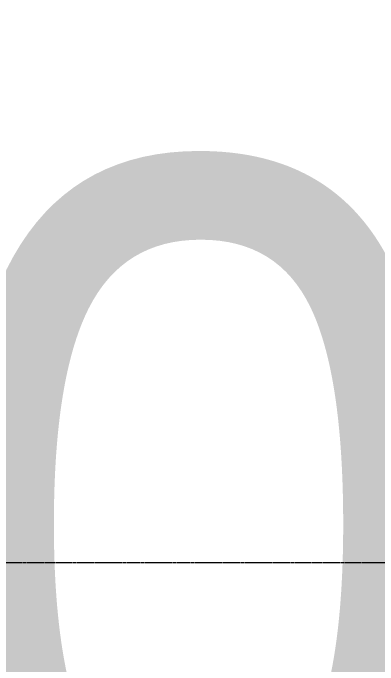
# Model space of a CAD drawing. Header units: millimetres. Extents: x 0 to 168960, y -92093 to 443706.
# Drawn here: x 43012 to 44903, y 336123 to 339502 of the extents above; entities that cross this region are included whole.
import ezdxf
from ezdxf.enums import TextEntityAlignment as Align

# ---------------------------------------------------------------- set-up
doc = ezdxf.new("R2018")
doc.units = ezdxf.units.MM
doc.linetypes.add('осевая', pattern=[50.8, 31.75, -6.35, 6.35, -6.35])
for name, color, linetype, lineweight in [('_0', 7, 'Continuous', 15), ('АР_Названия помещений', 124, 'Continuous', 5), ('АР_Номер помещения', 1, 'Continuous', 25), ('АР_Помещения_площадь', 19, 'Continuous', 9)]:
    doc.layers.add(name, color=color, linetype=linetype, lineweight=lineweight)
doc.styles.add('ISOCPEUR', font='isocpeur.ttf', dxfattribs={"height": 175})
doc.styles.get("Standard").update_dxf_attribs({"font": 'arial.ttf'})

# ---------------------------------------------------------------- blocks, each defined once
blk = doc.blocks.new('*U349')
at = {"color": 8, "style": 'ISOCPEUR', "width": 0.7, "flags": 1}
blk.add_attdef('КАТЕГОРИЯ', (-499.2, -2092.2), '', height=250, dxfattribs=at)
at = {"layer": 'АР_Номер помещения', "color": 8, "style": 'ISOCPEUR', "width": 0.7}
blk.add_attdef('НОМЕР_ПОМЕЩЕНИЯ', text='', height=300, dxfattribs=at).set_placement((-19160.5, 2341.2), align=Align.MIDDLE_CENTER)
at = {"layer": 'АР_Помещения_площадь', "color": 8, "style": 'ISOCPEUR', "width": 0.7}
blk.add_attdef('ПЛОЩАДЬ_ПОМЕЩЕНИЯ', text='', height=200, dxfattribs=at).set_placement((-16195.6, 1377.7), align=Align.MIDDLE_RIGHT)
at = {"layer": 'АР_Помещения_площадь', "color": 8, "lineweight": 30, "width": 0.7, "flags": 104}
blk.add_attdef('ИМЯ_ПОМЕЩЕНИЯ', text='', height=100, dxfattribs=at).set_placement((157.6, 1217.1), align=Align.MIDDLE_CENTER)

msp = doc.modelspace()

# ---------------------------------------------------------------- linework, layer by layer
at = {"layer": '_0', "linetype": 'осевая', "ltscale": 0.3}
msp.add_line((1843.707, 336653.426), (70093.707, 336653.426), dxfattribs=at)

# ---------------------------------------------------------------- block references
at = {"layer": '_0'}
ref = msp.add_blockref('*U349', (58278.426, 336167.53), dxfattribs=at)
lines = msp.add_mtext('\\W0.8000;Комната инструктора', dxfattribs={"layer": 'АР_Названия помещений', "color": 8, "insert": (39487.933, 339848.701), "char_height": 4872.2628, "width": 1894.53193, "attachment_point": 1})
ref.add_attrib('ИМЯ_ПОМЕЩЕНИЯ', '', (39487.933, 339848.701), dxfattribs={"flags": 104}).embed_mtext(lines)

doc.saveas('drawing.dxf')
